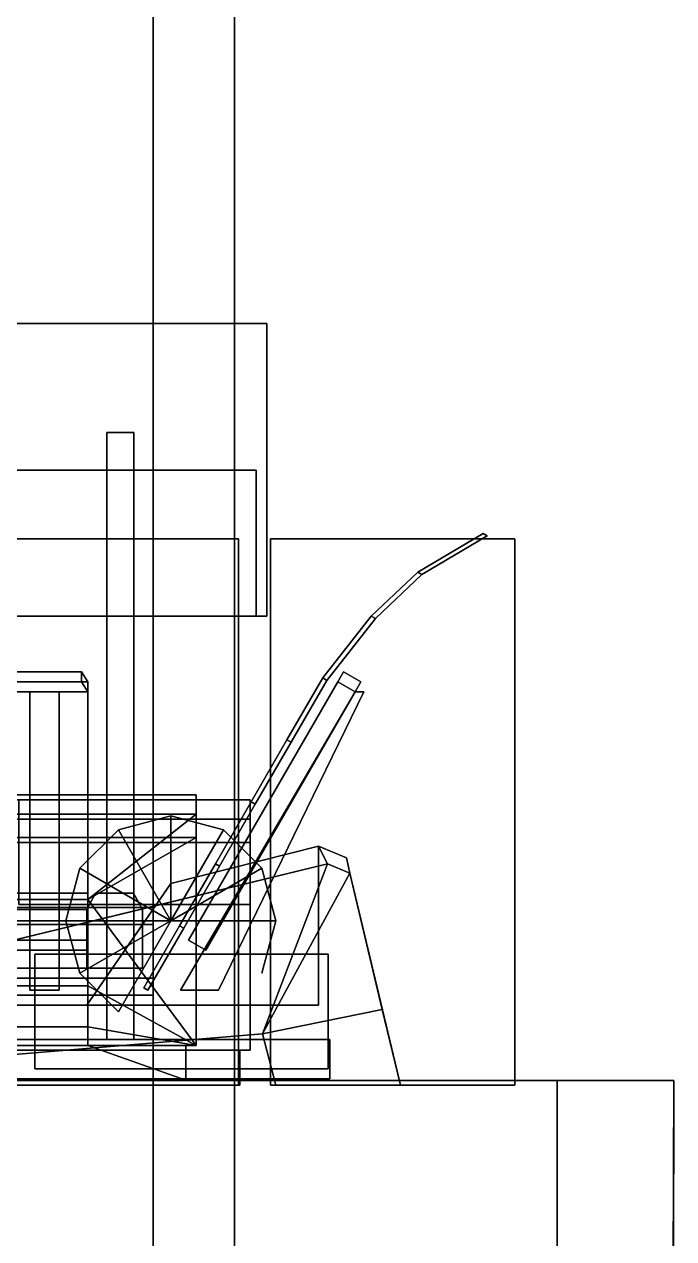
# Model space of a CAD drawing. Extents: x -252 to 252, y 0 to 101.
# Drawn here: x 238.28 to 251.53, y 34.55 to 59.35 of the extents above; entities that cross this region are included whole.
import ezdxf

# ---------------------------------------------------------------- set-up
doc = ezdxf.new("R2010")
doc.units = 0

msp = doc.modelspace()

# ---------------------------------------------------------------- linework, layer by layer
for points in [[(242.565765, 101.057129, 197.929321), (240.904663, 99.309204, 197.92926), (240.904663, -0.000244, 197.92926), (242.565765, -0.000244, 197.929321)], [(240.904663, 99.309204, 218.726791), (242.565765, 101.057129, 218.7267), (242.565765, -0.000244, 218.7267), (240.904663, -0.000244, 218.726791)], [(242.565765, 101.057129, 218.7267), (242.565765, 101.057129, 197.929321), (242.565765, -0.000244, 197.929321), (242.565765, -0.000244, 218.7267)], [(240.904663, -0.000244, 218.726791), (240.904663, -0.000244, 197.92926), (240.904663, 99.309204, 197.92926), (240.904663, 99.309204, 218.726791)], [(243.223694, 53.239479, -209.731796), (237.246338, 53.239479, -209.731796), (237.246338, 47.26207, -209.731796), (243.223694, 47.26207, -209.731796)], [(243.223694, 53.239479, -203.754013), (237.246338, 53.239479, -203.754013), (237.246338, 53.239479, -209.731796), (243.223694, 53.239479, -209.731796)], [(243.223694, 47.26207, -203.754013), (237.246338, 47.26207, -203.754013), (237.246338, 53.239479, -203.754013), (243.223694, 53.239479, -203.754013)], [(243.223694, 53.239479, -203.754013), (243.223694, 53.239479, -209.731796), (243.223694, 47.26207, -209.731796), (243.223694, 47.26207, -203.754013)], [(240.511566, 51.012882, -207.019577), (239.958466, 51.012882, -207.019577), (239.958466, 38.617825, -207.019577), (240.511566, 38.617825, -207.019577)], [(239.958466, 51.012882, -207.019577), (239.958466, 51.012882, -206.466232), (239.958466, 38.617825, -206.466232), (239.958466, 38.617825, -207.019577)], [(239.958466, 51.012882, -206.466232), (240.511566, 51.012882, -206.466232), (240.511566, 38.617825, -206.466232), (239.958466, 38.617825, -206.466232)], [(240.511566, 51.012882, -206.466232), (240.511566, 51.012882, -207.019577), (240.511566, 38.617825, -207.019577), (240.511566, 38.617825, -206.466232)], [(243.006607, 50.247696, -209.514572), (237.463425, 50.247696, -209.514572), (237.463425, 50.247696, -203.971237), (243.006607, 50.247696, -203.971237)], [(243.006607, 50.247696, -203.971237), (237.463425, 50.247696, -203.971237), (237.463425, 47.26207, -203.971237), (243.006607, 47.26207, -203.971237)], [(237.463425, 50.247696, -209.514572), (243.006607, 50.247696, -209.514572), (243.006607, 47.26207, -209.514572), (237.463425, 47.26207, -209.514572)], [(243.006607, 50.247696, -209.514572), (243.006607, 50.247696, -203.971237), (243.006607, 47.26207, -203.971237), (243.006607, 47.26207, -209.514572)], [(247.639465, 48.953846, -153.254288), (247.639465, 48.953846, -144.432175), (246.304733, 48.163708, -144.432175), (246.304733, 48.163708, -153.254288)], [(246.304733, 48.163708, -144.432175), (247.639465, 48.953846, -144.432175), (247.723389, 48.905396, -144.432175), (246.388657, 48.115257, -144.43219)], [(247.639465, 48.953846, -153.254288), (246.304733, 48.163708, -153.254288), (246.388657, 48.115257, -153.254288), (247.723389, 48.905396, -153.254288)], [(246.388657, 48.115257, -153.254288), (246.388657, 48.115257, -144.43219), (247.723389, 48.905396, -144.432175), (247.723389, 48.905396, -153.254288)], [(247.723389, 48.905396, -153.254288), (247.723389, 48.905396, -144.432175), (247.639465, 48.953846, -144.432175), (247.639465, 48.953846, -153.254288)], [(242.649765, 48.846569, -163.741577), (242.649765, 37.690731, -163.741577), (233.568985, 37.690731, -163.741577), (233.568985, 48.846569, -163.741577)], [(242.649765, 37.690731, -168.72467), (242.649765, 48.846569, -168.72467), (233.568985, 48.846569, -168.72467), (233.568985, 37.690731, -168.72467)], [(242.649765, 48.846569, -168.72467), (242.649765, 48.846569, -163.741577), (233.568985, 48.846569, -163.741577), (233.568985, 48.846569, -168.72467)], [(242.649765, 48.846569, -163.741577), (242.649765, 48.846569, -168.72467), (242.649765, 37.690731, -168.72467), (242.649765, 37.690731, -163.741577)], [(243.303024, 48.846569, -16.753639), (248.286118, 48.846569, -16.753639), (248.286118, 37.690731, -16.753639), (243.303024, 37.690731, -16.753639)], [(243.303024, 48.846569, -16.753639), (243.303024, 37.690731, -16.753639), (243.303024, 37.690731, -25.834419), (243.303024, 48.846569, -25.834419)], [(248.286118, 48.846569, -16.753639), (243.303024, 48.846569, -16.753639), (243.303024, 48.846569, -25.834419), (248.286118, 48.846569, -25.834419)], [(248.286118, 48.846569, -25.834419), (243.303024, 48.846569, -25.834419), (243.303024, 37.690731, -25.834419), (248.286118, 37.690731, -25.834419)], [(248.286118, 37.690731, -16.753639), (248.286118, 48.846569, -16.753639), (248.286118, 48.846569, -25.834419), (248.286118, 37.690731, -25.834419)], [(246.304733, 48.163708, -153.254288), (246.304733, 48.163708, -144.432175), (245.356339, 47.266678, -144.432175), (245.356339, 47.266678, -153.254288)], [(245.356339, 47.266678, -144.432175), (246.304733, 48.163708, -144.432175), (246.388657, 48.115257, -144.43219), (245.440262, 47.218231, -144.432175)], [(246.304733, 48.163708, -153.254288), (245.356339, 47.266678, -153.254288), (245.440262, 47.218231, -153.254288), (246.388657, 48.115257, -153.254288)], [(245.440262, 47.218231, -153.254288), (245.440262, 47.218231, -144.432175), (246.388657, 48.115257, -144.43219), (246.388657, 48.115257, -153.254288)], [(243.006607, 47.26207, -203.971237), (237.463425, 47.26207, -203.971237), (237.246338, 47.26207, -203.754013), (243.223694, 47.26207, -203.754013)], [(237.463425, 47.26207, -209.514572), (243.006607, 47.26207, -209.514572), (243.223694, 47.26207, -209.731796), (237.246338, 47.26207, -209.731796)], [(243.006607, 47.26207, -209.514572), (243.006607, 47.26207, -203.971237), (243.223694, 47.26207, -203.754013), (243.223694, 47.26207, -209.731796)], [(245.356339, 47.266678, -153.254288), (245.356339, 47.266678, -144.432175), (244.365601, 46.002029, -144.43219), (244.365601, 46.002029, -153.254288)], [(244.365601, 46.002029, -144.43219), (245.356339, 47.266678, -144.432175), (245.440262, 47.218231, -144.432175), (244.449524, 45.953579, -144.432175)], [(245.356339, 47.266678, -153.254288), (244.365601, 46.002029, -153.254288), (244.449524, 45.953579, -153.254288), (245.440262, 47.218231, -153.254288)], [(244.449524, 45.953579, -153.254288), (244.449524, 45.953579, -144.432175), (245.440262, 47.218231, -144.432175), (245.440262, 47.218231, -153.254288)], [(239.446701, 46.12455, -14.146645), (225.181763, 46.12455, -14.146645), (225.054077, 45.923866, -14.262505), (239.574387, 45.923866, -14.262512)], [(239.446701, 45.92247, -13.796524), (225.181763, 45.92247, -13.796524), (225.181763, 46.12455, -14.146645), (239.446701, 46.12455, -14.146645)], [(239.446701, 45.92247, -13.796524), (239.446701, 46.12455, -14.146645), (239.574387, 45.923866, -14.262512), (239.574387, 45.721748, -13.912407)], [(244.792191, 46.12455, -155.975723), (244.792191, 46.12455, -141.71077), (244.676331, 45.923866, -141.583099), (244.676315, 45.923866, -156.103394)], [(245.142303, 45.92247, -155.975723), (244.792191, 46.12455, -155.975723), (244.676315, 45.923866, -156.103394), (245.026428, 45.721748, -156.103394)], [(244.792191, 46.12455, -141.71077), (245.142303, 45.92247, -141.71077), (245.026428, 45.721748, -141.583099), (244.676331, 45.923866, -141.583099)], [(245.142303, 45.92247, -155.975723), (245.142303, 45.92247, -141.71077), (244.792191, 46.12455, -141.71077), (244.792191, 46.12455, -155.975723)], [(239.574387, 45.923866, -14.262512), (225.054077, 45.923866, -14.262505), (225.054077, 40.647194, -17.308983), (239.574387, 40.647194, -17.308983)], [(225.181763, 45.92247, -13.796524), (239.446701, 45.92247, -13.796524), (239.574387, 45.721748, -13.912407), (225.054077, 45.721748, -13.912407)], [(239.574387, 45.923866, -14.262512), (239.574387, 40.647194, -17.308983), (239.574387, 40.445076, -16.958908), (239.574387, 45.721748, -13.912407)], [(244.676315, 45.923866, -156.103394), (244.676331, 45.923866, -141.583099), (241.629852, 40.647194, -141.583099), (241.629852, 40.647194, -156.103394)], [(241.629852, 40.647194, -141.583099), (244.676331, 45.923866, -141.583099), (245.026428, 45.721748, -141.583099), (241.979919, 40.445076, -141.583099)], [(244.676315, 45.923866, -156.103394), (241.629852, 40.647194, -156.103394), (241.979919, 40.445076, -156.103394), (245.026428, 45.721748, -156.103394)], [(244.365601, 46.002029, -153.254288), (244.365601, 46.002029, -144.43219), (243.635452, 44.737381, -144.43219), (243.635452, 44.737381, -153.254288)], [(243.635452, 44.737381, -144.43219), (244.365601, 46.002029, -144.43219), (244.449524, 45.953579, -144.432175), (243.719376, 44.688931, -144.432175)], [(244.365601, 46.002029, -153.254288), (243.635452, 44.737381, -153.254288), (243.719376, 44.688931, -153.254288), (244.449524, 45.953579, -153.254288)], [(243.719376, 44.688931, -153.254288), (243.719376, 44.688931, -144.432175), (244.449524, 45.953579, -144.432175), (244.449524, 45.953579, -153.254288)], [(245.142303, 45.92247, -141.71077), (245.142303, 45.92247, -155.975723), (245.026428, 45.721748, -156.103394), (245.026428, 45.721748, -141.583099)], [(239.574387, 40.445076, -16.958908), (225.054077, 40.445076, -16.958908), (225.054077, 45.721748, -13.912407), (239.574387, 45.721748, -13.912407)], [(238.990692, 45.721748, -13.735466), (238.388824, 45.721748, -13.735466), (238.388824, 45.721748, -13.912407), (238.990692, 45.721748, -13.912407)], [(238.990692, 39.630329, -16.702644), (238.388824, 39.630329, -16.702644), (238.388824, 45.721748, -13.735466), (238.990692, 45.721748, -13.735466)], [(238.388824, 45.721748, -13.912407), (238.388824, 45.721748, -13.735466), (238.388824, 39.630329, -16.702644), (238.388824, 39.630333, -17.47773)], [(238.990692, 45.721748, -13.735466), (238.990692, 45.721748, -13.912407), (238.990692, 39.630333, -17.47773), (238.990692, 39.630329, -16.702644)], [(245.026428, 45.721748, -142.132813), (245.203369, 45.721748, -142.132813), (242.236191, 39.630329, -142.132813), (241.461105, 39.630333, -142.132813)], [(245.203369, 45.721748, -142.73468), (245.026428, 45.721748, -142.73468), (241.461105, 39.630333, -142.73468), (242.236191, 39.630329, -142.73468)], [(245.026428, 45.721748, -144.689819), (245.203369, 45.721748, -144.689819), (242.236191, 39.630329, -144.689819), (241.461105, 39.630333, -144.689819)], [(245.203369, 45.721748, -145.291687), (245.026428, 45.721748, -145.291687), (241.461105, 39.630333, -145.291687), (242.236191, 39.630329, -145.291687)], [(245.026428, 45.721748, -147.246841), (245.203369, 45.721748, -147.246841), (242.236191, 39.630329, -147.246841), (241.461105, 39.630333, -147.246841)], [(245.203369, 45.721748, -147.848694), (245.026428, 45.721748, -147.848694), (241.461105, 39.630333, -147.848694), (242.236191, 39.630329, -147.848694)], [(245.026428, 45.721748, -149.803818), (245.203369, 45.721748, -149.803818), (242.236191, 39.630329, -149.803818), (241.461105, 39.630333, -149.803818)], [(245.203369, 45.721748, -150.405685), (245.026428, 45.721748, -150.405685), (241.461105, 39.630333, -150.405685), (242.236191, 39.630329, -150.405685)], [(245.026428, 45.721748, -152.360825), (245.203369, 45.721748, -152.360825), (242.236191, 39.630329, -152.360825), (241.461105, 39.630333, -152.360825)], [(245.203369, 45.721748, -152.962692), (245.026428, 45.721748, -152.962692), (241.461105, 39.630333, -152.962692), (242.236191, 39.630329, -152.962692)], [(245.026428, 45.721748, -154.917831), (245.203369, 45.721748, -154.917831), (242.236191, 39.630329, -154.917831), (241.461105, 39.630333, -154.917831)], [(245.203369, 45.721748, -155.519714), (245.026428, 45.721748, -155.519714), (241.461105, 39.630333, -155.519714), (242.236191, 39.630329, -155.519714)], [(241.979919, 40.445076, -156.103394), (241.979919, 40.445076, -141.583099), (245.026428, 45.721748, -141.583099), (245.026428, 45.721748, -156.103394)], [(242.236191, 39.630329, -142.73468), (242.236191, 39.630329, -142.132813), (245.203369, 45.721748, -142.132813), (245.203369, 45.721748, -142.73468)], [(242.236191, 39.630329, -145.291687), (242.236191, 39.630329, -144.689819), (245.203369, 45.721748, -144.689819), (245.203369, 45.721748, -145.291687)], [(242.236191, 39.630329, -147.848694), (242.236191, 39.630329, -147.246841), (245.203369, 45.721748, -147.246841), (245.203369, 45.721748, -147.848694)], [(242.236191, 39.630329, -150.405685), (242.236191, 39.630329, -149.803818), (245.203369, 45.721748, -149.803818), (245.203369, 45.721748, -150.405685)], [(242.236191, 39.630329, -152.962692), (242.236191, 39.630329, -152.360825), (245.203369, 45.721748, -152.360825), (245.203369, 45.721748, -152.962692)], [(242.236191, 39.630329, -155.519714), (242.236191, 39.630329, -154.917831), (245.203369, 45.721748, -154.917831), (245.203369, 45.721748, -155.519714)], [(245.203369, 45.721748, -142.73468), (245.203369, 45.721748, -142.132813), (245.026428, 45.721748, -142.132813), (245.026428, 45.721748, -142.73468)], [(245.203369, 45.721748, -145.291687), (245.203369, 45.721748, -144.689819), (245.026428, 45.721748, -144.689819), (245.026428, 45.721748, -145.291687)], [(245.203369, 45.721748, -147.848694), (245.203369, 45.721748, -147.246841), (245.026428, 45.721748, -147.246841), (245.026428, 45.721748, -147.848694)], [(245.203369, 45.721748, -150.405685), (245.203369, 45.721748, -149.803818), (245.026428, 45.721748, -149.803818), (245.026428, 45.721748, -150.405685)], [(245.203369, 45.721748, -152.962692), (245.203369, 45.721748, -152.360825), (245.026428, 45.721748, -152.360825), (245.026428, 45.721748, -152.962692)], [(245.203369, 45.721748, -155.519714), (245.203369, 45.721748, -154.917831), (245.026428, 45.721748, -154.917831), (245.026428, 45.721748, -155.519714)], [(243.635452, 44.737381, -153.254288), (243.635452, 44.737381, -144.43219), (242.905304, 43.472733, -144.43219), (242.905304, 43.472733, -153.254288)], [(242.905304, 43.472733, -144.43219), (243.635452, 44.737381, -144.43219), (243.719376, 44.688931, -144.432175), (242.989227, 43.424278, -144.432175)], [(243.635452, 44.737381, -153.254288), (242.905304, 43.472733, -153.254288), (242.989227, 43.424278, -153.254288), (243.719376, 44.688931, -153.254288)], [(242.989227, 43.424278, -153.254288), (242.989227, 43.424278, -144.432175), (243.719376, 44.688931, -144.432175), (243.719376, 44.688931, -153.254288)], [(239.574387, 43.613518, -20.774979), (239.574387, 41.476841, -20.774979), (225.054077, 41.476841, -20.774979), (225.054077, 43.613518, -20.774979)], [(225.054077, 43.613518, -21.748962), (225.054077, 43.613518, -24.810059), (239.574387, 43.613518, -24.810059), (239.574387, 43.613518, -21.748962)], [(225.054077, 43.613518, -24.810059), (225.054077, 43.219654, -25.254906), (239.574387, 43.219654, -25.254906), (239.574387, 43.613518, -24.810059)], [(239.574387, 43.613518, -21.748962), (239.574387, 43.613518, -20.774979), (225.054077, 43.613518, -20.774979), (225.054077, 43.613518, -21.748962)], [(234.128769, 43.513519, -139.374374), (242.884354, 43.513519, -139.374374), (242.884354, 43.119656, -139.374374), (233.683929, 43.119656, -139.37439)], [(242.884354, 43.513519, -158.312103), (234.128769, 43.513519, -158.312103), (233.683929, 43.119656, -158.312103), (242.884354, 43.119656, -158.312103)], [(238.163849, 43.513519, -141.583099), (242.884354, 43.513519, -141.583084), (242.884354, 43.513519, -139.374374), (234.128769, 43.513519, -139.374374)], [(242.884354, 43.513519, -158.312103), (242.884354, 43.513519, -156.103394), (238.163849, 43.513519, -156.103394), (234.128769, 43.513519, -158.312103)], [(242.884354, 41.376842, -156.103394), (238.163849, 41.376842, -156.103394), (238.163849, 43.513519, -156.103394), (242.884354, 43.513519, -156.103394)], [(242.884354, 43.513519, -141.583084), (238.163849, 43.513519, -141.583099), (238.163849, 41.376842, -141.583099), (242.884354, 41.376842, -141.583084)], [(239.574387, 43.613518, -24.810059), (241.783081, 43.613518, -24.810059), (239.574387, 43.613518, -21.748962)], [(239.574387, 41.476841, -16.054474), (239.574387, 41.476841, -20.774979), (239.574387, 43.613518, -20.774979), (239.574387, 43.613518, -16.054474)], [(241.783081, 43.613518, -24.810059), (239.574387, 43.613518, -24.810059), (239.574387, 43.219654, -25.254906), (241.783081, 43.219654, -25.254906)], [(239.574387, 43.613518, -20.774979), (239.574387, 43.613518, -21.748962), (241.783081, 43.613518, -24.810059)], [(241.783081, 43.613518, -16.054474), (239.574387, 43.613518, -16.054474), (239.574387, 43.613518, -20.774979), (241.783081, 43.613518, -24.810059)], [(241.783081, 43.613518, -16.054474), (241.783096, 43.219654, -16.054474), (239.574387, 41.476841, -16.054474), (239.574387, 43.613518, -16.054474)], [(241.783081, 43.613518, -16.054474), (241.783081, 43.613518, -24.810059), (241.783081, 43.219654, -25.254906), (241.783096, 43.219654, -16.054474)], [(242.905304, 43.472733, -153.254288), (242.905304, 43.472733, -144.43219), (242.175156, 42.20808, -144.43219), (242.175156, 42.20808, -153.254288)], [(242.175156, 42.20808, -144.43219), (242.905304, 43.472733, -144.43219), (242.989227, 43.424278, -144.432175), (242.259079, 42.15963, -144.432175)], [(242.905304, 43.472733, -153.254288), (242.175156, 42.20808, -153.254288), (242.259079, 42.15963, -153.254303), (242.989227, 43.424278, -153.254288)], [(242.259079, 42.15963, -153.254303), (242.259079, 42.15963, -144.432175), (242.989227, 43.424278, -144.432175), (242.989227, 43.424278, -153.254288)], [(242.884354, 41.376842, -141.583084), (242.884354, 43.119656, -139.374374), (242.884354, 43.513519, -139.374374), (242.884354, 43.513519, -141.583084)], [(242.884354, 43.513519, -158.312103), (242.884354, 43.119656, -158.312103), (242.884354, 41.376842, -156.103394), (242.884354, 43.513519, -156.103394)], [(225.054077, 42.745235, -25.40699), (239.574387, 42.745235, -25.40699), (239.574387, 43.219654, -25.254906), (225.054077, 43.219654, -25.254906)], [(241.783081, 43.219654, -25.254906), (239.574387, 43.219654, -25.254906), (239.574387, 42.745235, -25.40699), (241.783081, 42.745235, -25.40699)], [(239.574387, 41.476841, -16.054474), (241.783096, 43.219654, -16.054474), (241.783096, 42.745232, -16.054474)], [(241.268555, 43.187115, -177.061661), (240.197067, 42.900009, -177.061661), (240.197067, 42.900009, -178.405594), (241.268555, 43.187115, -178.405594)], [(241.268555, 41.044117, -177.061661), (240.197067, 42.900009, -177.061661), (241.268555, 43.187115, -177.061661)], [(241.268555, 43.187115, -178.405594), (240.197067, 42.900009, -178.405594), (241.268555, 41.044117, -178.405594)], [(242.340057, 42.900009, -177.061661), (241.268555, 43.187115, -177.061661), (241.268555, 43.187115, -178.405594), (242.340057, 42.900009, -178.405594)], [(241.268555, 41.044117, -177.061661), (241.268555, 43.187115, -177.061661), (242.340057, 42.900009, -177.061661)], [(242.340057, 42.900009, -178.405594), (241.268555, 43.187115, -178.405594), (241.268555, 41.044117, -178.405594)], [(241.783096, 43.219654, -16.054474), (241.783081, 43.219654, -25.254906), (241.783081, 42.745235, -25.40699), (241.783096, 42.745232, -16.054474)], [(233.683929, 43.119656, -139.37439), (242.884354, 43.119656, -139.374374), (242.884384, 42.645237, -139.37439), (233.531845, 42.645233, -139.37439)], [(242.884354, 43.119656, -158.312103), (233.683929, 43.119656, -158.312103), (233.531845, 42.645237, -158.312103), (242.884354, 42.645233, -158.312103)], [(240.197067, 42.900009, -177.061661), (239.412674, 42.115616, -177.061661), (239.412674, 42.115616, -178.405594), (240.197067, 42.900009, -178.405594)], [(241.268555, 41.044117, -177.061661), (239.412674, 42.115616, -177.061661), (240.197067, 42.900009, -177.061661)], [(240.197067, 42.900009, -178.405594), (239.412674, 42.115616, -178.405594), (241.268555, 41.044117, -178.405594)], [(241.268555, 41.044117, -177.061661), (242.340057, 42.900009, -177.061661), (243.124451, 42.115616, -177.061661)], [(243.124451, 42.115616, -178.405594), (242.340057, 42.900009, -178.405594), (241.268555, 41.044117, -178.405594)], [(243.124451, 42.115616, -177.061661), (242.340057, 42.900009, -177.061661), (242.340057, 42.900009, -178.405594), (243.124451, 42.115616, -178.405594)], [(242.884354, 41.376842, -156.103394), (242.884354, 43.119656, -158.312103), (242.884354, 42.645233, -158.312103)], [(242.884354, 41.376842, -141.583084), (242.884384, 42.645237, -139.37439), (242.884354, 43.119656, -139.374374)], [(225.054077, 39.713749, -25.40699), (239.574387, 39.713749, -25.40699), (239.574387, 42.745235, -25.40699), (225.054077, 42.745235, -25.40699)], [(241.783081, 42.745235, -25.40699), (239.574387, 42.745235, -25.40699), (239.574387, 39.713749, -25.40699), (241.783081, 38.500744, -25.40699)], [(241.783081, 38.500744, -16.054474), (239.574387, 41.476841, -16.054474), (241.783096, 42.745232, -16.054474)], [(241.783096, 42.745232, -16.054474), (241.783081, 42.745235, -25.40699), (241.783081, 38.500744, -25.40699), (241.783081, 38.500744, -16.054474)], [(233.531845, 42.645233, -139.37439), (242.884384, 42.645237, -139.37439), (242.884354, 38.400745, -139.374374), (233.531845, 38.400745, -139.37439)], [(242.884354, 42.645233, -158.312103), (233.531845, 42.645237, -158.312103), (233.531845, 38.400745, -158.312103), (242.884354, 38.400745, -158.312103)], [(241.268555, 41.803173, -178.405594), (244.277298, 42.569729, -178.405594), (244.277298, 39.32473, -178.405594), (239.550812, 39.32473, -178.405594)], [(244.277298, 39.32473, -177.061661), (244.277298, 42.569729, -177.061661), (241.268555, 41.803173, -177.061661), (239.550812, 39.32473, -177.061661)], [(240.956985, 41.352989, -176.193634), (241.268555, 41.803173, -176.193634), (244.277298, 42.569729, -176.193634), (244.460419, 42.205322, -176.193634)], [(244.460419, 42.205322, -179.273605), (244.277298, 42.569729, -179.273605), (241.268555, 41.803173, -179.273605), (240.956985, 41.352989, -179.273605)], [(241.268555, 41.803173, -177.061661), (244.277298, 42.569729, -177.061661), (244.277298, 42.569729, -176.193634), (241.268555, 41.803173, -176.193634)], [(241.268555, 41.803173, -179.273605), (244.277298, 42.569729, -179.273605), (244.277298, 42.569729, -178.405594), (241.268555, 41.803173, -178.405594)], [(242.884354, 38.400745, -139.374374), (242.884384, 42.645237, -139.37439), (242.884354, 41.376842, -141.583084)], [(242.884354, 38.400745, -158.312103), (242.884354, 41.376842, -156.103394), (242.884354, 42.645233, -158.312103)], [(244.277298, 39.32473, -177.061661), (244.277298, 39.32473, -178.405594), (244.277298, 42.569729, -178.405594), (244.277298, 42.569729, -177.061661)], [(244.847229, 42.330402, -176.193634), (244.277298, 42.569729, -177.061661), (244.277298, 42.569729, -178.405594), (244.847229, 42.330402, -179.273605)], [(244.920197, 42.015305, -179.273605), (244.847229, 42.330402, -179.273605), (244.277298, 42.569729, -179.273605), (244.460419, 42.205322, -179.273605)], [(244.277298, 42.569729, -177.061661), (244.847229, 42.330402, -176.193634), (244.277298, 42.569729, -176.193634)], [(244.460419, 42.205322, -176.193634), (244.277298, 42.569729, -176.193634), (244.847229, 42.330402, -176.193634), (244.920197, 42.015305, -176.193634)], [(244.277298, 42.569729, -179.273605), (244.847229, 42.330402, -179.273605), (244.277298, 42.569729, -178.405594)], [(236.435272, 38.175259, -175.733627), (234.167007, 39.701637, -175.733627), (244.460419, 42.205322, -175.733627), (243.134247, 38.734051, -175.733627)], [(240.956985, 41.352989, -176.193634), (244.460419, 42.205322, -175.733627), (234.167007, 39.701637, -175.733627), (235.051712, 39.91769, -176.193634)], [(243.134247, 38.734051, -179.733627), (244.460419, 42.205322, -179.733627), (234.167007, 39.701637, -179.733627), (236.435272, 38.175259, -179.733627)], [(235.051712, 39.91769, -179.273605), (234.167007, 39.701637, -179.733627), (244.460419, 42.205322, -179.733627), (240.956985, 41.352989, -179.273605)], [(244.460419, 42.205322, -175.733627), (240.956985, 41.352989, -176.193634), (244.460419, 42.205322, -176.193634)], [(244.460419, 42.205322, -179.273605), (240.956985, 41.352989, -179.273605), (244.460419, 42.205322, -179.733627)], [(242.175156, 42.20808, -153.254288), (242.175156, 42.20808, -144.43219), (241.445007, 40.943432, -144.43219), (241.445007, 40.943432, -153.254288)], [(241.445007, 40.943432, -144.43219), (242.175156, 42.20808, -144.43219), (242.259079, 42.15963, -144.432175), (241.528931, 40.894981, -144.432175)], [(242.175156, 42.20808, -153.254288), (241.445007, 40.943432, -153.254288), (241.528931, 40.894981, -153.254303), (242.259079, 42.15963, -153.254303)], [(241.528931, 40.894981, -153.254303), (241.528931, 40.894981, -144.432175), (242.259079, 42.15963, -144.432175), (242.259079, 42.15963, -153.254303)], [(243.134247, 38.734051, -175.733627), (244.460419, 42.205322, -175.733627), (244.920197, 42.015305, -175.733627)], [(244.920197, 42.015305, -179.733627), (244.460419, 42.205322, -179.733627), (243.134247, 38.734051, -179.733627)], [(244.920197, 42.015305, -175.733627), (244.460419, 42.205322, -175.733627), (244.460419, 42.205322, -176.193634), (244.920197, 42.015305, -176.193634)], [(244.920197, 42.015305, -179.273605), (244.460419, 42.205322, -179.273605), (244.460419, 42.205322, -179.733627), (244.920197, 42.015305, -179.733627)], [(244.920197, 42.015305, -179.273605), (244.920197, 42.015305, -176.193634), (244.847229, 42.330402, -176.193634), (244.847229, 42.330402, -179.273605)], [(239.412674, 42.115616, -177.061661), (239.125565, 41.044117, -177.061661), (239.125565, 41.044117, -178.405594), (239.412674, 42.115616, -178.405594)], [(241.268555, 41.044117, -177.061661), (239.125565, 41.044117, -177.061661), (239.412674, 42.115616, -177.061661)], [(239.412674, 42.115616, -178.405594), (239.125565, 41.044117, -178.405594), (241.268555, 41.044117, -178.405594)], [(241.268555, 41.044117, -177.061661), (243.124451, 42.115616, -177.061661), (243.41156, 41.044117, -177.061661)], [(243.41156, 41.044117, -178.405594), (243.124451, 42.115616, -178.405594), (241.268555, 41.044117, -178.405594)], [(243.41156, 41.044117, -177.061661), (243.124451, 42.115616, -177.061661), (243.124451, 42.115616, -178.405594), (243.41156, 41.044117, -178.405594)], [(243.134247, 38.734051, -175.733627), (244.920197, 42.015305, -175.733627), (245.949707, 37.685635, -175.733627), (243.409973, 37.685635, -175.733627)], [(243.409973, 37.685635, -179.733627), (245.949707, 37.685635, -179.733627), (244.920197, 42.015305, -179.733627), (243.134247, 38.734051, -179.733627)], [(244.920197, 42.015305, -176.193634), (244.920197, 42.015305, -179.273605), (245.58136, 39.230999, -179.273605), (245.58136, 39.230999, -176.193634)], [(245.58136, 39.230999, -176.193634), (245.949707, 37.685635, -175.733627), (244.920197, 42.015305, -175.733627), (244.920197, 42.015305, -176.193634)], [(244.920197, 42.015305, -179.273605), (244.920197, 42.015305, -179.733627), (245.949707, 37.685635, -179.733627), (245.58136, 39.230999, -179.273605)], [(239.550812, 39.32473, -177.061661), (241.268555, 41.803173, -177.061661), (240.956985, 41.352989, -176.193634), (239.550812, 39.32473, -176.193634)], [(239.550812, 39.32473, -179.273605), (240.956985, 41.352989, -179.273605), (241.268555, 41.803173, -178.405594), (239.550812, 39.32473, -178.405594)], [(240.956985, 41.352989, -176.193634), (241.268555, 41.803173, -177.061661), (241.268555, 41.803173, -176.193634)], [(241.268555, 41.803173, -179.273605), (241.268555, 41.803173, -178.405594), (240.956985, 41.352989, -179.273605)], [(222.845367, 38.500744, -16.054474), (225.054077, 41.476841, -16.054474), (239.574387, 41.476841, -16.054474), (241.783081, 38.500744, -16.054474)], [(239.574387, 41.606495, -18.433525), (225.054077, 41.606495, -18.433525), (225.054077, 41.606495, -19.208389), (239.574387, 41.606495, -19.208397)], [(239.574387, 41.606495, -19.208397), (225.054077, 41.606495, -19.208389), (225.054077, 41.277149, -19.388634), (239.574387, 41.277149, -19.388634)], [(225.054077, 41.606495, -18.433525), (239.574387, 41.606495, -18.433525), (239.574387, 41.277149, -18.253288), (225.054077, 41.277149, -18.253288)], [(225.054077, 41.476841, -16.054474), (225.054077, 41.476841, -20.774979), (239.574387, 41.476841, -20.774979), (239.574387, 41.476841, -16.054474)], [(239.730438, 41.606495, -156.103394), (239.730438, 41.606495, -141.583099), (239.550201, 41.277149, -141.583099), (239.550201, 41.277149, -156.103394)], [(240.50531, 41.606495, -156.103394), (240.50531, 41.606495, -141.583099), (239.730438, 41.606495, -141.583099), (239.730438, 41.606495, -156.103394)], [(240.50531, 41.606495, -141.583099), (240.50531, 41.606495, -156.103394), (240.685547, 41.277149, -156.103394), (240.685547, 41.277149, -141.583099)], [(173.486786, 41.317383, 217.815475), (173.486786, 41.317383, 200.198975), (240.904663, 41.317383, 200.198944), (240.904663, 41.317383, 217.815399)], [(173.486786, 41.317383, 217.815475), (240.904663, 41.317383, 217.815399), (240.904663, 39.528076, 217.815399), (173.486786, 39.528076, 217.815475)], [(173.486786, 41.317383, 200.198975), (173.486786, 40.969849, 199.696564), (240.904663, 40.969849, 199.696655), (240.904663, 41.317383, 200.198944)], [(239.574387, 41.277149, -19.388634), (225.054077, 41.277149, -19.388634), (225.054077, 40.076603, -19.388634), (239.574387, 40.076603, -19.388634)], [(239.574387, 40.076603, -18.253288), (225.054077, 40.076603, -18.253288), (225.054077, 41.277149, -18.253288), (239.574387, 41.277149, -18.253288)], [(239.550812, 39.32473, -176.193634), (240.956985, 41.352989, -176.193634), (235.051712, 39.91769, -176.193634), (235.816498, 39.32473, -176.193634)], [(235.816498, 39.32473, -179.273605), (235.051712, 39.91769, -179.273605), (240.956985, 41.352989, -179.273605), (239.550812, 39.32473, -179.273605)], [(242.884354, 41.376842, -141.583084), (238.163849, 41.376842, -141.583099), (238.163849, 41.376842, -156.103394), (242.884354, 41.376842, -156.103394)], [(239.550201, 41.277149, -156.103394), (239.550201, 41.277149, -141.583099), (239.550201, 40.076603, -141.583099), (239.550201, 40.076603, -156.103394)], [(240.685547, 40.076603, -156.103394), (240.685547, 40.076603, -141.583099), (240.685547, 41.277149, -141.583099), (240.685547, 41.277149, -156.103394)], [(242.884354, 38.400745, -139.374374), (242.884354, 41.376842, -141.583084), (242.884354, 41.376842, -156.103394), (242.884354, 38.400745, -158.312103)], [(240.904663, 39.87561, 199.696655), (240.904663, 40.969849, 199.696655), (173.486786, 40.969849, 199.696564), (173.486786, 39.87561, 199.696564)], [(239.125565, 41.044117, -177.061661), (234.657608, 41.044117, -177.061661), (234.657608, 41.044117, -178.405594), (239.125565, 41.044117, -178.405594)], [(239.125565, 41.044117, -177.061661), (239.412674, 39.972622, -177.061661), (239.412674, 39.972622, -178.405594), (239.125565, 41.044117, -178.405594)], [(241.268555, 41.044117, -177.061661), (239.412674, 39.972622, -177.061661), (239.125565, 41.044117, -177.061661)], [(239.125565, 41.044117, -178.405594), (239.412674, 39.972622, -178.405594), (241.268555, 41.044117, -178.405594)], [(241.268555, 41.044117, -177.061661), (240.197067, 39.188229, -177.061661), (239.412674, 39.972622, -177.061661)], [(239.412674, 39.972622, -178.405594), (240.197067, 39.188229, -178.405594), (241.268555, 41.044117, -178.405594)], [(241.445007, 40.943432, -153.254288), (241.445007, 40.943432, -144.43219), (240.714859, 39.67878, -144.43219), (240.714859, 39.67878, -153.254288)], [(240.714859, 39.67878, -144.43219), (241.445007, 40.943432, -144.43219), (241.528931, 40.894981, -144.432175), (240.798782, 39.630329, -144.432175)], [(241.445007, 40.943432, -153.254288), (240.714859, 39.67878, -153.254288), (240.798782, 39.630329, -153.254303), (241.528931, 40.894981, -153.254303)], [(243.124451, 39.972622, -177.061661), (243.41156, 41.044117, -177.061661), (243.41156, 41.044117, -178.405594), (243.124451, 39.972622, -178.405594)], [(240.798782, 39.630329, -153.254303), (240.798782, 39.630329, -144.432175), (241.528931, 40.894981, -144.432175), (241.528931, 40.894981, -153.254303)], [(239.574387, 40.647194, -17.308983), (225.054077, 40.647194, -17.308983), (225.054077, 40.445076, -16.958908), (239.574387, 40.445076, -16.958908)], [(241.629852, 40.647194, -156.103394), (241.629852, 40.647194, -141.583099), (241.979919, 40.445076, -141.583099), (241.979919, 40.445076, -156.103394)], [(238.492386, 40.363415, -3.261185), (244.478348, 40.363415, -3.261185), (244.478348, 38.023857, -3.261185), (238.492386, 38.023857, -3.261185)], [(238.492386, 40.363415, -3.261185), (238.492386, 38.023857, -3.261185), (238.492386, 38.023857, -11.028511), (238.492386, 40.363415, -11.028511)], [(244.478348, 40.363415, -3.261185), (238.492386, 40.363415, -3.261185), (238.492386, 40.363415, -11.028511), (244.478333, 40.363415, -11.028511)], [(244.478333, 40.363415, -11.028511), (238.492386, 40.363415, -11.028511), (238.492386, 38.023857, -11.028511), (244.478333, 38.023857, -11.028511)], [(244.478333, 40.363415, 92.843155), (238.492386, 40.363415, 92.843155), (238.492386, 38.023857, 92.843155), (244.478333, 38.023857, 92.843155)], [(238.492386, 38.023857, 92.843155), (238.492386, 40.363415, 92.843155), (238.492386, 40.363415, 100.610481), (238.492386, 38.023857, 100.610481)], [(238.492386, 40.363415, 92.843155), (244.478333, 40.363415, 92.843155), (244.478348, 40.363415, 100.610481), (238.492386, 40.363415, 100.610481)], [(238.492386, 40.363415, 100.610481), (244.478348, 40.363415, 100.610481), (244.478348, 38.023857, 100.610481), (238.492386, 38.023857, 100.610481)], [(244.478348, 38.023857, -3.261185), (244.478348, 40.363415, -3.261185), (244.478333, 40.363415, -11.028511), (244.478333, 38.023857, -11.028511)], [(244.478333, 40.363415, 92.843155), (244.478333, 38.023857, 92.843155), (244.478348, 38.023857, 100.610481), (244.478348, 40.363415, 100.610481)], [(239.574387, 40.076603, -19.388634), (225.054077, 40.076603, -19.388634), (225.054077, 40.076603, -18.253288), (239.574387, 40.076603, -18.253288)], [(239.412674, 39.972622, -177.061661), (240.197067, 39.188229, -177.061661), (240.197067, 39.188229, -178.405594), (239.412674, 39.972622, -178.405594)], [(239.550201, 40.076603, -156.103394), (239.550201, 40.076603, -141.583099), (240.685547, 40.076603, -141.583099), (240.685547, 40.076603, -156.103394)], [(173.486786, 39.87561, 199.696564), (173.486786, 39.528076, 200.198975), (240.904663, 39.528076, 200.198944), (240.904663, 39.87561, 199.696655)], [(225.054077, 38.881645, -23.688438), (239.574387, 38.881645, -23.688438), (239.574387, 39.713749, -23.688438), (225.054077, 39.713749, -23.688438)], [(225.054077, 39.713749, -23.688438), (239.574387, 39.713749, -23.688438), (239.574387, 39.713749, -25.40699), (225.054077, 39.713749, -25.40699)], [(241.783081, 38.500744, -25.40699), (239.574387, 39.713749, -25.40699), (239.574387, 38.881645, -25.40699)], [(239.574387, 39.713749, -23.688438), (239.574387, 38.881645, -23.688438), (239.574387, 38.881645, -25.40699), (239.574387, 39.713749, -25.40699)], [(240.714859, 39.67878, -153.254288), (240.714859, 39.67878, -144.43219), (240.798782, 39.630329, -144.432175), (240.798782, 39.630329, -153.254303)], [(240.904663, 39.528076, 217.815399), (240.904663, 39.528076, 200.198944), (173.486786, 39.528076, 200.198975), (173.486786, 39.528076, 217.815475)], [(238.990692, 39.630333, -17.47773), (238.388824, 39.630333, -17.47773), (238.388824, 39.630329, -16.702644), (238.990692, 39.630329, -16.702644)], [(241.461105, 39.630333, -142.73468), (241.461105, 39.630333, -142.132813), (242.236191, 39.630329, -142.132813), (242.236191, 39.630329, -142.73468)], [(241.461105, 39.630333, -145.291687), (241.461105, 39.630333, -144.689819), (242.236191, 39.630329, -144.689819), (242.236191, 39.630329, -145.291687)], [(241.461105, 39.630333, -147.848694), (241.461105, 39.630333, -147.246841), (242.236191, 39.630329, -147.246841), (242.236191, 39.630329, -147.848694)], [(241.461105, 39.630333, -150.405685), (241.461105, 39.630333, -149.803818), (242.236191, 39.630329, -149.803818), (242.236191, 39.630329, -150.405685)], [(241.461105, 39.630333, -152.962692), (241.461105, 39.630333, -152.360825), (242.236191, 39.630329, -152.360825), (242.236191, 39.630329, -152.962692)], [(241.461105, 39.630333, -155.519714), (241.461105, 39.630333, -154.917831), (242.236191, 39.630329, -154.917831), (242.236191, 39.630329, -155.519714)], [(239.550812, 39.32473, -177.061661), (235.816498, 39.32473, -176.193634), (235.816498, 39.32473, -179.273605), (239.550812, 39.32473, -178.405594)], [(235.816498, 39.32473, -179.273605), (239.550812, 39.32473, -179.273605), (239.550812, 39.32473, -178.405594)], [(239.550812, 39.32473, -177.061661), (239.550812, 39.32473, -176.193634), (235.816498, 39.32473, -176.193634)], [(244.277298, 39.32473, -178.405594), (244.277298, 39.32473, -177.061661), (239.550812, 39.32473, -177.061661), (239.550812, 39.32473, -178.405594)], [(243.134247, 38.734051, -179.273605), (245.58136, 39.230999, -179.273605), (245.949707, 37.685635, -179.273605), (243.409973, 37.685635, -179.273605)], [(243.409973, 37.685635, -176.193634), (245.949707, 37.685635, -176.193634), (245.58136, 39.230999, -176.193634), (243.134247, 38.734051, -176.193634)], [(245.949707, 37.685635, -175.733627), (245.58136, 39.230999, -176.193634), (245.949707, 37.685635, -176.193634)], [(245.949707, 37.685635, -179.273605), (245.58136, 39.230999, -179.273605), (245.949707, 37.685635, -179.733627)], [(239.574387, 38.881645, -27.135483), (225.054077, 38.881645, -27.135483), (225.054077, 38.500744, -27.135483), (239.574387, 38.500744, -27.135483)], [(239.574387, 38.881645, -25.40699), (225.054077, 38.881645, -25.40699), (225.054077, 38.881645, -27.135483), (239.574387, 38.881645, -27.135483)], [(225.054077, 38.500744, -25.40699), (239.574387, 38.500744, -25.40699), (239.574387, 38.881645, -25.40699), (225.054077, 38.881645, -25.40699)], [(239.574387, 38.881645, -23.688438), (225.054077, 38.881645, -23.688438), (225.054077, 38.881645, -25.40699), (239.574387, 38.881645, -25.40699)], [(236.435272, 38.175259, -175.733627), (243.134247, 38.734051, -175.733627), (243.134247, 38.734051, -176.193634), (236.435272, 38.175259, -176.193634)], [(236.435272, 38.175259, -179.273605), (243.134247, 38.734051, -179.273605), (243.134247, 38.734051, -179.733627), (236.435272, 38.175259, -179.733627)], [(239.574387, 38.881645, -25.40699), (239.574387, 38.881645, -27.135483), (239.574387, 38.500744, -27.135483), (239.574387, 38.500744, -25.40699)], [(241.783081, 38.500744, -25.40699), (239.574387, 38.881645, -25.40699), (239.574387, 38.500744, -25.40699)], [(243.134247, 38.734051, -175.733627), (243.409973, 37.685635, -175.733627), (243.409973, 37.685635, -176.193634), (243.134247, 38.734051, -176.193634)], [(243.134247, 38.734051, -179.273605), (243.409973, 37.685635, -179.273605), (243.409973, 37.685635, -179.733627), (243.134247, 38.734051, -179.733627)], [(241.573624, 38.500744, -16.265823), (223.05484, 38.500744, -16.265823), (222.845367, 38.500744, -16.054474), (241.783081, 38.500744, -16.054474)], [(241.573624, 37.79084, -16.265823), (223.05481, 37.79084, -16.265823), (223.05484, 38.500744, -16.265823), (241.573624, 38.500744, -16.265823)], [(225.054077, 38.500744, -25.195641), (223.054825, 37.79084, -25.195641), (241.573624, 37.79084, -25.195641), (239.574387, 38.500744, -25.195641)], [(239.574387, 38.500744, -27.135483), (225.054077, 38.500744, -27.135483), (225.054077, 38.500744, -25.40699), (239.574387, 38.500744, -25.40699)], [(239.574387, 38.500744, -25.195641), (239.574387, 38.500744, -25.40699), (225.054077, 38.500744, -25.40699), (225.054077, 38.500744, -25.195641)], [(244.507248, 38.617825, -211.015244), (235.962784, 38.617825, -211.015244), (235.962784, 37.820885, -211.015244), (244.507248, 37.820885, -211.015244)], [(244.507248, 37.820885, -202.470566), (235.962784, 37.820885, -202.470566), (235.962784, 38.617825, -202.470566), (244.507248, 38.617825, -202.470566)], [(240.511566, 38.617825, -207.019577), (239.958466, 38.617825, -207.019577), (235.962784, 38.617825, -211.015244), (244.507248, 38.617825, -211.015244)], [(239.958466, 38.617825, -207.019577), (239.958466, 38.617825, -206.466232), (235.962784, 38.617825, -202.470566), (235.962784, 38.617825, -211.015244)], [(239.958466, 38.617825, -206.466232), (240.511566, 38.617825, -206.466232), (244.507248, 38.617825, -202.470566), (235.962784, 38.617825, -202.470566)], [(241.573624, 38.500744, -25.195641), (241.783081, 38.500744, -25.40699), (239.574387, 38.500744, -25.40699), (239.574387, 38.500744, -25.195641)], [(241.573624, 37.79084, -25.195641), (241.573624, 38.500744, -25.195641), (239.574387, 38.500744, -25.195641)], [(240.511566, 38.617825, -206.466232), (240.511566, 38.617825, -207.019577), (244.507248, 38.617825, -211.015244), (244.507248, 38.617825, -202.470566)], [(241.573624, 38.500744, -25.195641), (241.573624, 38.500744, -16.265823), (241.783081, 38.500744, -16.054474), (241.783081, 38.500744, -25.40699)], [(241.573624, 38.500744, -16.265823), (241.573624, 38.500744, -25.195641), (241.573624, 37.79084, -25.195641), (241.573624, 37.79084, -16.265823)], [(244.507248, 38.617825, -202.470566), (244.507248, 38.617825, -211.015244), (244.507248, 37.820885, -211.015244), (244.507248, 37.820885, -202.470566)], [(242.673004, 38.400745, -139.583847), (233.743195, 38.400745, -139.583832), (233.531845, 38.400745, -139.37439), (242.884354, 38.400745, -139.374374)], [(233.743195, 38.400745, -158.102631), (242.673004, 38.400745, -158.102631), (242.884354, 38.400745, -158.312103), (233.531845, 38.400745, -158.312103)], [(242.673004, 37.690842, -139.583817), (233.743195, 37.690842, -139.583832), (233.743195, 38.400745, -139.583832), (242.673004, 38.400745, -139.583847)], [(242.673004, 38.400745, -158.102631), (233.743195, 38.400745, -158.102631), (233.743195, 37.690842, -158.102631), (242.673004, 37.690842, -158.102631)], [(242.673004, 38.400745, -158.102631), (242.673004, 38.400745, -139.583847), (242.884354, 38.400745, -139.374374), (242.884354, 38.400745, -158.312103)], [(242.673004, 37.690842, -158.102631), (242.673004, 37.690842, -139.583817), (242.673004, 38.400745, -139.583847), (242.673004, 38.400745, -158.102631)], [(249.150925, 37.783615, 63.716614), (249.150925, 37.783615, 104.179993), (137.246628, 37.783615, 104.179993), (137.246628, 37.783615, 63.716614)], [(137.246628, 37.783615, 104.179993), (249.150925, 37.783615, 104.179993), (249.150986, 33.95929, 104.179993), (137.246689, 33.95929, 104.168884)], [(249.150925, 37.783615, 63.716614), (137.246628, 37.783615, 63.716614), (137.246689, 33.95929, 63.727722), (249.150986, 33.95929, 63.73877)], [(249.151031, 37.783615, -40.155052), (137.246735, 37.783615, -40.155052), (137.246674, 33.95929, -40.155052), (249.15097, 33.95929, -40.143944)], [(137.246735, 37.783615, 0.308327), (249.151031, 37.783615, 0.308327), (249.15097, 33.95929, 0.297218), (137.246674, 33.95929, 0.286171)], [(137.246735, 37.783615, 0.308327), (137.246735, 37.783615, -40.155052), (249.151031, 37.783615, -40.155052), (249.151031, 37.783615, 0.308327)], [(140.374695, 37.783615, -218.707199), (251.525314, 37.783615, -218.70723), (211.061951, 37.783615, -178.243851), (140.374695, 37.783615, -178.24382)], [(251.522583, 33.95929, -218.704483), (251.525314, 37.783615, -218.70723), (140.374695, 37.783615, -218.707199), (140.374756, 33.95929, -218.696091)], [(211.061935, 37.783615, -134.322479), (251.525314, 37.783615, -134.322479), (251.514206, 33.95929, -134.32254), (211.073044, 33.95929, -134.32254)], [(211.061951, 37.783615, -178.243851), (251.525314, 37.783615, -218.70723), (251.525314, 37.783615, -134.322479), (211.061935, 37.783615, -134.322479)], [(241.573624, 37.79084, -25.195641), (223.054825, 37.79084, -25.195641), (223.05481, 37.79084, -16.265823), (241.573624, 37.79084, -16.265823)], [(233.743195, 37.690842, -158.102631), (233.743195, 37.690842, -139.583832), (242.673004, 37.690842, -139.583817), (242.673004, 37.690842, -158.102631)], [(244.507248, 37.820885, -211.015244), (235.962784, 37.820885, -211.015244), (235.962784, 37.820885, -202.470566), (244.507248, 37.820885, -202.470566)], [(249.150986, 33.95929, 63.73877), (249.150986, 33.95929, 104.179993), (249.150925, 37.783615, 104.179993), (249.150925, 37.783615, 63.716614)], [(249.151031, 37.783615, 0.308327), (249.151031, 37.783615, -40.155052), (249.15097, 33.95929, -40.143944), (249.15097, 33.95929, 0.297218)], [(251.525314, 37.783615, -134.322479), (251.525314, 37.783615, -218.70723), (251.522583, 33.95929, -218.704483), (251.514206, 33.95929, -134.32254)], [(243.409973, 37.685635, -175.733627), (245.949707, 37.685635, -175.733627), (245.949707, 37.685635, -176.193634), (243.409973, 37.685635, -176.193634)], [(243.409973, 37.685635, -179.273605), (245.949707, 37.685635, -179.273605), (245.949707, 37.685635, -179.733627), (243.409973, 37.685635, -179.733627)]]:
    msp.add_3dface(points)

doc.saveas('drawing.dxf')
